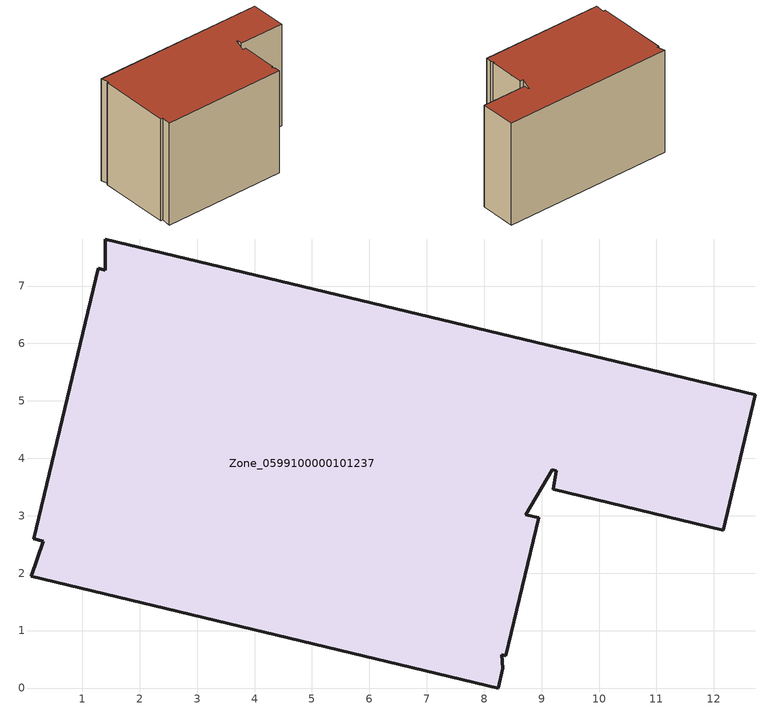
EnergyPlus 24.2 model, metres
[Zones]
Zone_0599100000101237
 floor ground (C_G): 0.11,1.94 0.32,2.56 0.15,2.6 1.28,7.31 1.4,7.28 1.4,7.82 12.72,5.11 12.16,2.75 9.2,3.46 9.26,3.79 9.18,3.8 8.72,3.02 8.95,2.96 8.38,0.56 8.31,0.58 8.32,0.34 8.24,0 z0
 wall outside (C_F): 12.16,2.75 12.72,5.11 1.4,7.82 1.4,7.28 1.28,7.31 0.15,2.6 0.32,2.56 0.11,1.94 8.24,0 8.32,0.34 8.31,0.58 8.38,0.56 8.95,2.96 8.72,3.02 9.18,3.8 9.26,3.79 9.2,3.46 12.16,2.75 z0:7.21
 roof outside (C_R): 0.32,2.56 0.11,1.94 8.24,0 8.32,0.34 8.31,0.58 8.38,0.56 8.95,2.96 8.72,3.02 9.18,3.8 9.26,3.79 9.2,3.46 12.16,2.75 12.72,5.11 1.4,7.82 1.4,7.28 1.28,7.31 0.15,2.6 z7.21
[BUILDING]
Pand.0599100000101237: North Axis=0; Terrain=City; Loads Convergence Tolerance Value=0.04; Temperature Convergence Tolerance Value=0.4; Solar Distribution=FullExterior; Maximum Number of Warmup Days=25; Minimum Number of Warmup Days=1
[Site:Location]
Rotterdam.The.Hague.AP_ZH_NLD Design_Conditions: Latitude=51.96; Longitude=4.45; Time Zone=1; Elevation=-4.5
[SITE:GROUNDTEMPERATURE:BUILDINGSURFACE]
18, 18, 18, 18, 18, 18, 18, 18, 18, 18, 18, 18
[MATERIAL] Thermal Absorptance=0.9; Solar Absorptance=0.7; Visible Absorptance=0.7
Name | Roughness | Thickness | Conductivity | Density | Specific Heat
G.D.1965 | MediumSmooth | 0.15 | 1 | 540 | 1210
F.D.1965 | Rough | 0.3 | 0.857143 | 1920 | 840
R.D.1965 | MediumRough | 0.2 | 0.08 | 1500 | 1000
[CONSTRUCTION]
C_G: G.D.1965
C_F: F.D.1965
C_R: R.D.1965
[ZONE]
Zone_0599100000101237: Type=1; Multiplier=1; Ceiling Height=Autocalculate; Volume=Autocalculate; Floor Area=autocalculate; Part of Total Floor Area=Yes
[ZONEINFILTRATION:DESIGNFLOWRATE]
Infil_Zone_0599100000101237: Zone or ZoneList or Space or SpaceList=Zone_0599100000101237; Schedule=AlwaysOn; Design Flow Rate Calculation Method=Flow/Area; Flow Rate per Floor Area=0.0042; Constant Term Coefficient=1; Temperature Term Coefficient=0; Velocity Term Coefficient=0; Velocity Squared Term Coefficient=0
[HVACTEMPLATE:ZONE:IDEALLOADSAIRSYSTEM]
Zone_0599100000101237: Maximum Heating Supply Air Temperature=50; Minimum Cooling Supply Air Temperature=13; Maximum Heating Supply Air Humidity Ratio=0.0156; Minimum Cooling Supply Air Humidity Ratio=0.0077; Heating Limit=NoLimit; Cooling Limit=NoLimit; Dehumidification Control Type=ConstantSensibleHeatRatio; Cooling Sensible Heat Ratio=0.7; Dehumidification Setpoint=60; Humidification Control Type=None; Humidification Setpoint=30; Outdoor Air Method=None; Outdoor Air Flow Rate per Person=0.00944; Outdoor Air Flow Rate per Zone Floor Area=0; Outdoor Air Flow Rate per Zone=0; Demand Controlled Ventilation Type=None; Outdoor Air Economizer Type=NoEconomizer; Heat Recovery Type=None; Sensible Heat Recovery Effectiveness=0.7; Latent Heat Recovery Effectiveness=0.65
[ZONECONTROL:THERMOSTAT]
ThermostatControl_Zone_0599100000101237: Zone or ZoneList=Zone_0599100000101237; Control Type Schedule=DualSetpointControlType; Control 1=Thermostat_Zone_0599100000101237; Temperature Difference Between Cutout And Setpoint=0
[THERMOSTATSETPOINT:DUALSETPOINT]
Thermostat_Zone_0599100000101237: Heating Setpoint Temperature Schedule=HeatingSetpoint_Zone_0599100000101237; Cooling Setpoint Temperature Schedule=CoolingSetpoint_Zone_0599100000101237
[SCHEDULE:COMPACT]
HeatingSetpoint_Zone_0599100000101237: Through: 12/31, For: AllDays, Until: 24:00, 21
CoolingSetpoint_Zone_0599100000101237: Through: 12/31, For: AllDays, Until: 24:00, 24
DualSetpointControlType: Through: 12/31, For: AllDays, Until: 24:00, 4
AlwaysOn: Through: 12/31, For: AllDays, Until: 24:00, 1
